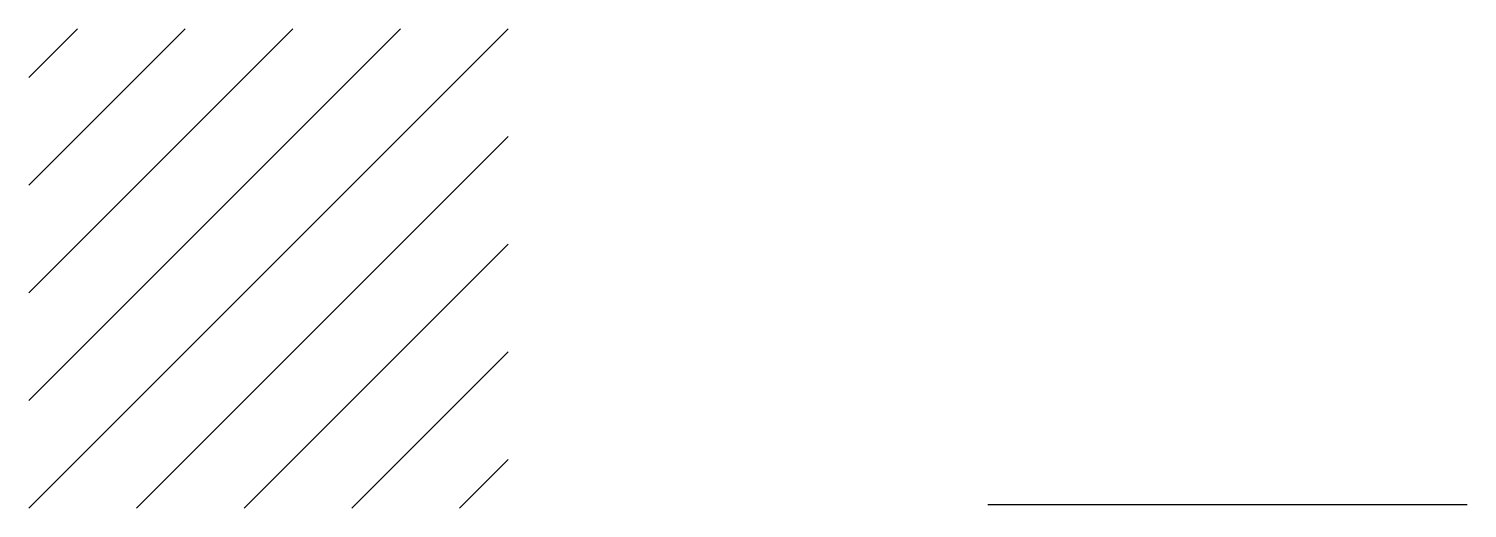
# Model space of a CAD drawing. Header units: metres. Extents: x 0 to 30, y 0 to 10.
import ezdxf

# ---------------------------------------------------------------- set-up
doc = ezdxf.new("R2010")
doc.units = ezdxf.units.M
doc.layers.add('BRICK', color=7, linetype='Continuous')
doc.layers.add('MONOLIT', color=7, linetype='Continuous')

msp = doc.modelspace()

# ---------------------------------------------------------------- hatches: boundary and pattern name
at = {"layer": 'BRICK'}
h = msp.add_hatch(dxfattribs=at)
h.set_pattern_fill('AR-B816', scale=0.5)
h.paths.add_polyline_path([(20, 0), (30, 0), (30, 5), (20, 5)])
at = {"layer": 'MONOLIT'}
h = msp.add_hatch(dxfattribs=at)
h.set_pattern_fill('ANSI31', scale=0.5)
h.paths.add_polyline_path([(0, 0), (10, 0), (10, 10), (0, 10)])

doc.saveas('drawing.dxf')
